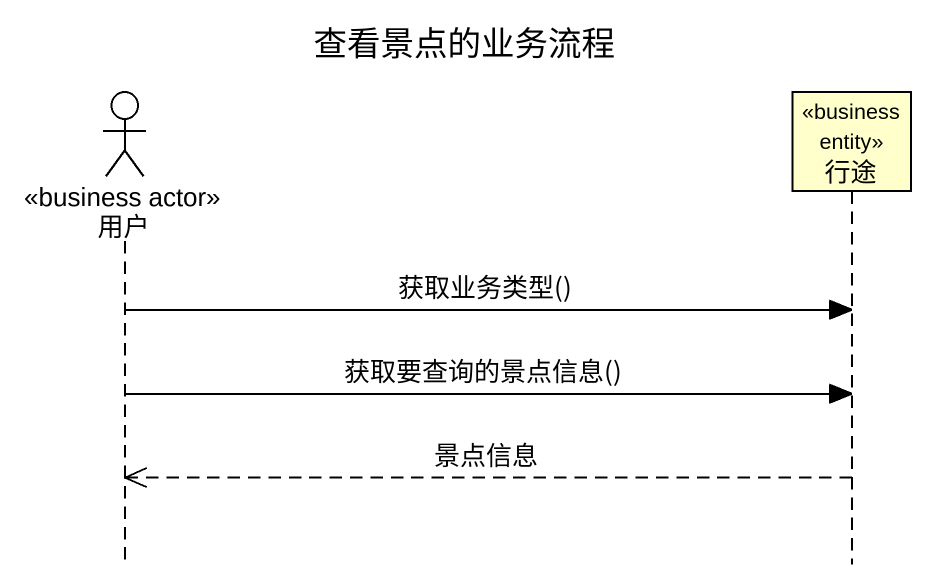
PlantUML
@startuml
title 查看景点的业务流程
hide footbox
actor 用户 <<business actor>>
participant 行途 <<business entity>>

用户 -> 行途 : 获取业务类型()
用户 -> 行途 : 获取要查询的景点信息()
行途 -->> 用户 : 景点信息
@enduml
